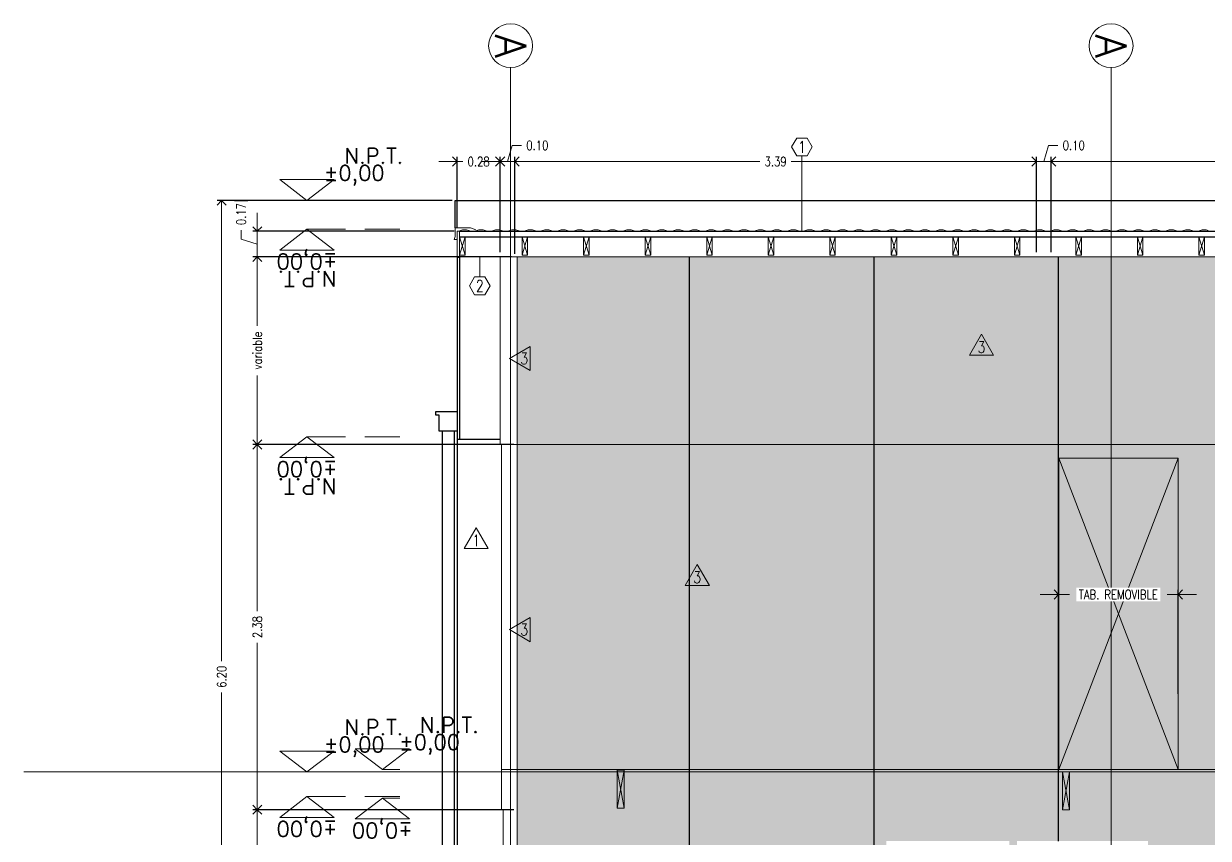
# Model space of a CAD drawing. Header units: inches. Extents: x 10.8 to 60.4, y 12.2 to 79.7.
# Drawn here: x 45.45 to 53.15, y 51.1 to 56.4 of the extents above; entities that cross this region are included whole.
import ezdxf
from ezdxf.enums import TextEntityAlignment as Align

# ---------------------------------------------------------------- set-up
doc = ezdxf.new("R2010")
doc.units = ezdxf.units.IN
doc.header["$MEASUREMENT"] = 0
doc.linetypes.add('HIDDEN', pattern=[0.375, 0.25, -0.125])
doc.layers.get('DEFPOINTS').update_dxf_attribs({"color": 210})
for name, color, linetype, lineweight in [('A-ANNO-DIMS', 3, 'Continuous', 18), ('A-ANNO-SYMB', 3, 'Continuous', 18), ('A-ANNO-TEXT', 3, 'Continuous', 18), ('A-DETL-MBND', 3, 'Continuous', 18), ('A-ELEV-IDEN', 3, 'Continuous', 18), ('A-ELEV-MBE2', 4, 'Continuous', 25), ('A-ELEV-PATT', 8, 'Continuous', 18), ('A-WALL-STUD', 3, 'Continuous', 18)]:
    doc.layers.add(name, color=color, linetype=linetype, lineweight=lineweight)
doc.styles.add('E-ROMANS', font='romans.shx', dxfattribs={"width": 0.8})
doc.dimstyles.new('E-0050_ARW_12', dxfattribs={"dimscale": 0.001, "dimtxt": 60, "dimasz": 60, "dimexe": 30, "dimexo": 20, "dimgap": 30, "dimtad": 0, "dimzin": 0, "dimdsep": 46, "dimtxsty": 'E-ROMANS', "dimblk": 'OPEN90', "dimcen": 30, "dimclrd": 256, "dimclre": 256, "dimclrt": 256, "dimadec": 0, "dimazin": 0, "dimtfac": 1, "dimtmove": 1, "dimatfit": 3, "dimldrblk": 'OPEN90', "dimfxl": 1, "dimtfill": 1, "dimtolj": 1, "dimtzin": 0, "dimlwd": -1, "dimarcsym": 0})

# ---------------------------------------------------------------- blocks, each defined once
blk = doc.blocks.new('_Open90')
at = {"color": 0, "linetype": 'ByBlock', "lineweight": -2}
for p, q in [((0, 0), (-1, 0)), ((-0.5, 0.5), (0, 0)), ((0, 0), (-0.5, -0.5))]:
    blk.add_line(p, q, dxfattribs=at)
blk = doc.blocks.new('*D1415')
at = {"layer": 'A-ANNO-DIMS', "lineweight": -2, "transparency": 16777216}
for p, q in [((48.2676, 55.066), (48.2676, 55.5297)), ((48.5466, 54.91), (48.5466, 55.5297))]:
    blk.add_line(p, q, dxfattribs=at)
at = {"layer": 'A-ANNO-DIMS', "transparency": 16777216}
for p, q in [((48.2076, 55.4997), (48.1476, 55.4997)), ((48.2676, 55.4997), (48.304, 55.4997)), ((48.5466, 55.4997), (48.5103, 55.4997)), ((48.6066, 55.4997), (48.6666, 55.4997))]:
    blk.add_line(p, q, dxfattribs=at)
at = {"layer": 'DEFPOINTS', "color": 0, "transparency": 16777216}
for p in [(48.5466, 55.4997), (48.2676, 55.046), (48.5466, 54.89)]:
    blk.add_point(p, dxfattribs=at)
at = {"layer": 'A-ANNO-DIMS', "transparency": 16777216, "xscale": 0.06, "yscale": 0.06, "zscale": 0.06}
blk.add_blockref('_Open90', (48.2676, 55.4997), dxfattribs=at)
at = {"layer": 'A-ANNO-DIMS', "transparency": 16777216, "xscale": 0.06, "yscale": 0.06, "zscale": 0.06, "rotation": 180}
blk.add_blockref('_Open90', (48.5466, 55.4997), dxfattribs=at)
at = {"layer": 'A-ANNO-DIMS', "transparency": 16777216, "insert": (48.4071, 55.4997), "char_height": 0.06, "attachment_point": 5, "style": 'E-ROMANS', "bg_fill": 3, "box_fill_scale": 1.25, "bg_fill_color": 256, "bg_fill_true_color": 13158600, "bg_fill_transparency": 0}
blk.add_mtext('\\A1;0.28', dxfattribs=at)
blk = doc.blocks.new('*D1314')
at = {"layer": 'A-ANNO-DIMS', "transparency": 16777216}
for p, q in [((48.5941, 55.4997), (48.6256, 55.6047)), ((48.6256, 55.6047), (48.6856, 55.6047)), ((48.4866, 55.4997), (48.4266, 55.4997)), ((48.5466, 55.4997), (48.6416, 55.4997)), ((48.5466, 55.4997), (48.6416, 55.4997)), ((48.7016, 55.4997), (48.7616, 55.4997))]:
    blk.add_line(p, q, dxfattribs=at)
at = {"layer": 'A-ANNO-DIMS', "lineweight": -2, "transparency": 16777216}
for p, q in [((48.5466, 54.91), (48.5466, 55.5297)), ((48.6416, 54.9), (48.6416, 55.5297))]:
    blk.add_line(p, q, dxfattribs=at)
at = {"layer": 'DEFPOINTS', "color": 0, "transparency": 16777216}
for p in [(48.6416, 55.4997), (48.5466, 54.89), (48.6416, 54.88)]:
    blk.add_point(p, dxfattribs=at)
at = {"layer": 'A-ANNO-DIMS', "transparency": 16777216, "xscale": 0.06, "yscale": 0.06, "zscale": 0.06}
blk.add_blockref('_Open90', (48.5466, 55.4997), dxfattribs=at)
at = {"layer": 'A-ANNO-DIMS', "transparency": 16777216, "insert": (48.7888, 55.6047), "char_height": 0.06, "attachment_point": 5, "style": 'E-ROMANS', "bg_fill": 3, "box_fill_scale": 1.25, "bg_fill_color": 256, "bg_fill_true_color": 13158600, "bg_fill_transparency": 0}
blk.add_mtext('\\A1;0.10', dxfattribs=at)
at = {"layer": 'A-ANNO-DIMS', "transparency": 16777216, "xscale": 0.06, "yscale": 0.06, "zscale": 0.06, "rotation": 180}
blk.add_blockref('_Open90', (48.6416, 55.4997), dxfattribs=at)
blk = doc.blocks.new('*D1315')
at = {"layer": 'A-ANNO-DIMS', "lineweight": -2, "transparency": 16777216}
for p, q in [((48.6416, 54.9), (48.6416, 55.5297)), ((52.0336, 54.91), (52.0336, 55.5297))]:
    blk.add_line(p, q, dxfattribs=at)
at = {"layer": 'A-ANNO-DIMS', "transparency": 16777216}
for p, q in [((48.7016, 55.4997), (50.2356, 55.4997)), ((51.9736, 55.4997), (50.4396, 55.4997))]:
    blk.add_line(p, q, dxfattribs=at)
at = {"layer": 'DEFPOINTS', "color": 0, "transparency": 16777216}
for p in [(52.0336, 55.4997), (48.6416, 54.88), (52.0336, 54.89)]:
    blk.add_point(p, dxfattribs=at)
at = {"layer": 'A-ANNO-DIMS', "transparency": 16777216, "xscale": 0.06, "yscale": 0.06, "zscale": 0.06, "rotation": 180}
blk.add_blockref('_Open90', (48.6416, 55.4997), dxfattribs=at)
at = {"layer": 'A-ANNO-DIMS', "transparency": 16777216, "xscale": 0.06, "yscale": 0.06, "zscale": 0.06}
blk.add_blockref('_Open90', (52.0336, 55.4997), dxfattribs=at)
at = {"layer": 'A-ANNO-DIMS', "transparency": 16777216, "insert": (50.3376, 55.4997), "char_height": 0.06, "attachment_point": 5, "style": 'E-ROMANS', "bg_fill": 3, "box_fill_scale": 1.25, "bg_fill_color": 256, "bg_fill_true_color": 13158600, "bg_fill_transparency": 0}
blk.add_mtext('\\A1;3.39', dxfattribs=at)
blk = doc.blocks.new('*D1316')
at = {"layer": 'A-ANNO-DIMS', "transparency": 16777216}
for p, q in [((52.0811, 55.4997), (52.1126, 55.6047)), ((52.1126, 55.6047), (52.1726, 55.6047)), ((51.9736, 55.4997), (51.9136, 55.4997)), ((52.0336, 55.4997), (52.1286, 55.4997)), ((52.0336, 55.4997), (52.1286, 55.4997)), ((52.1886, 55.4997), (52.2486, 55.4997))]:
    blk.add_line(p, q, dxfattribs=at)
at = {"layer": 'A-ANNO-DIMS', "lineweight": -2, "transparency": 16777216}
for p, q in [((52.0336, 54.91), (52.0336, 55.5297)), ((52.1286, 54.91), (52.1286, 55.5297))]:
    blk.add_line(p, q, dxfattribs=at)
at = {"layer": 'DEFPOINTS', "color": 0, "transparency": 16777216}
for p in [(52.1286, 55.4997), (52.0336, 54.89), (52.1286, 54.89)]:
    blk.add_point(p, dxfattribs=at)
at = {"layer": 'A-ANNO-DIMS', "transparency": 16777216, "xscale": 0.06, "yscale": 0.06, "zscale": 0.06}
blk.add_blockref('_Open90', (52.0336, 55.4997), dxfattribs=at)
at = {"layer": 'A-ANNO-DIMS', "transparency": 16777216, "insert": (52.2758, 55.6047), "char_height": 0.06, "attachment_point": 5, "style": 'E-ROMANS', "bg_fill": 3, "box_fill_scale": 1.25, "bg_fill_color": 256, "bg_fill_true_color": 13158600, "bg_fill_transparency": 0}
blk.add_mtext('\\A1;0.10', dxfattribs=at)
at = {"layer": 'A-ANNO-DIMS', "transparency": 16777216, "xscale": 0.06, "yscale": 0.06, "zscale": 0.06, "rotation": 180}
blk.add_blockref('_Open90', (52.1286, 55.4997), dxfattribs=at)
blk = doc.blocks.new('*D1317')
at = {"layer": 'A-ANNO-DIMS', "lineweight": -2, "transparency": 16777216}
for p, q in [((52.1286, 54.91), (52.1286, 55.5297)), ((55.8496, 54.91), (55.8496, 55.5297))]:
    blk.add_line(p, q, dxfattribs=at)
at = {"layer": 'A-ANNO-DIMS', "transparency": 16777216}
for p, q in [((52.1886, 55.4997), (53.886, 55.4997)), ((55.7896, 55.4997), (54.0923, 55.4997))]:
    blk.add_line(p, q, dxfattribs=at)
at = {"layer": 'DEFPOINTS', "color": 0, "transparency": 16777216}
for p in [(55.8496, 55.4997), (52.1286, 54.89), (55.8496, 54.89)]:
    blk.add_point(p, dxfattribs=at)
at = {"layer": 'A-ANNO-DIMS', "transparency": 16777216, "xscale": 0.06, "yscale": 0.06, "zscale": 0.06, "rotation": 180}
blk.add_blockref('_Open90', (52.1286, 55.4997), dxfattribs=at)
at = {"layer": 'A-ANNO-DIMS', "transparency": 16777216, "xscale": 0.06, "yscale": 0.06, "zscale": 0.06}
blk.add_blockref('_Open90', (55.8496, 55.4997), dxfattribs=at)
at = {"layer": 'A-ANNO-DIMS', "transparency": 16777216, "insert": (53.9891, 55.4997), "char_height": 0.06, "attachment_point": 5, "style": 'E-ROMANS', "bg_fill": 3, "box_fill_scale": 1.25, "bg_fill_color": 256, "bg_fill_true_color": 13158600, "bg_fill_transparency": 0}
blk.add_mtext('\\A1;3.72', dxfattribs=at)
blk = doc.blocks.new('*D1319')
at = {"layer": 'A-ANNO-DIMS', "lineweight": -2, "transparency": 16777216}
for p, q in [((48.6366, 53.6601), (46.9383, 53.6601)), ((48.6366, 51.2841), (46.9383, 51.2841))]:
    blk.add_line(p, q, dxfattribs=at)
at = {"layer": 'A-ANNO-DIMS', "transparency": 16777216}
for p, q in [((46.9683, 53.6001), (46.9683, 52.5752)), ((46.9683, 51.3441), (46.9683, 52.369))]:
    blk.add_line(p, q, dxfattribs=at)
at = {"layer": 'DEFPOINTS', "color": 0, "transparency": 16777216}
for p in [(46.9683, 53.6601), (48.6566, 53.6601), (48.6566, 51.2841)]:
    blk.add_point(p, dxfattribs=at)
at = {"layer": 'A-ANNO-DIMS', "transparency": 16777216, "xscale": 0.06, "yscale": 0.06, "zscale": 0.06}
for p, rotation in [((46.9683, 53.6601), 90), ((46.9683, 51.2841), 270)]:
    blk.add_blockref('_Open90', p, dxfattribs=dict(at, rotation=rotation))
at = {"layer": 'A-ANNO-DIMS', "transparency": 16777216, "insert": (46.9683, 52.4721), "char_height": 0.06, "attachment_point": 5, "rotation": 90, "style": 'E-ROMANS', "bg_fill": 3, "box_fill_scale": 1.25, "bg_fill_color": 256, "bg_fill_true_color": 13158600, "bg_fill_transparency": 0}
blk.add_mtext('\\A1;2.38', dxfattribs=at)
blk = doc.blocks.new('*D1320')
at = {"layer": 'A-ANNO-DIMS', "lineweight": -2, "transparency": 16777216}
for p, q in [((48.6216, 54.88), (46.9383, 54.88)), ((48.6366, 53.6601), (46.9383, 53.6601))]:
    blk.add_line(p, q, dxfattribs=at)
at = {"layer": 'A-ANNO-DIMS', "transparency": 16777216}
for p, q in [((46.9683, 54.82), (46.9683, 54.4315)), ((46.9683, 53.7201), (46.9683, 54.1086))]:
    blk.add_line(p, q, dxfattribs=at)
at = {"layer": 'DEFPOINTS', "color": 0, "transparency": 16777216}
for p in [(46.9683, 54.88), (48.6416, 54.88), (48.6566, 53.6601)]:
    blk.add_point(p, dxfattribs=at)
at = {"layer": 'A-ANNO-DIMS', "transparency": 16777216, "xscale": 0.06, "yscale": 0.06, "zscale": 0.06}
for p, rotation in [((46.9683, 54.88), 90), ((46.9683, 53.6601), 270)]:
    blk.add_blockref('_Open90', p, dxfattribs=dict(at, rotation=rotation))
at = {"layer": 'A-ANNO-DIMS', "transparency": 16777216, "insert": (46.9683, 54.2701), "char_height": 0.06, "attachment_point": 5, "rotation": 90, "style": 'E-ROMANS', "bg_fill": 3, "box_fill_scale": 1.25, "bg_fill_color": 256, "bg_fill_true_color": 13158600, "bg_fill_transparency": 0}
blk.add_mtext('\\A1;variable', dxfattribs=at)
blk = doc.blocks.new('*D1321')
at = {"layer": 'A-ANNO-DIMS', "transparency": 16777216}
for p, q in [((46.9683, 55.106), (46.9683, 55.166)), ((46.8633, 54.9945), (46.8633, 55.0545)), ((46.9683, 54.963), (46.8633, 54.9945)), ((46.9683, 54.88), (46.9683, 55.046)), ((46.9683, 54.88), (46.9683, 55.046)), ((46.9683, 54.82), (46.9683, 54.76))]:
    blk.add_line(p, q, dxfattribs=at)
at = {"layer": 'A-ANNO-DIMS', "lineweight": -2, "transparency": 16777216}
for p, q in [((48.2476, 55.046), (46.9383, 55.046)), ((48.6216, 54.88), (46.9383, 54.88))]:
    blk.add_line(p, q, dxfattribs=at)
at = {"layer": 'DEFPOINTS', "color": 0, "transparency": 16777216}
for p in [(46.9683, 55.046), (48.2676, 55.046), (48.6416, 54.88)]:
    blk.add_point(p, dxfattribs=at)
at = {"layer": 'A-ANNO-DIMS', "transparency": 16777216, "xscale": 0.06, "yscale": 0.06, "zscale": 0.06, "rotation": 90}
blk.add_blockref('_Open90', (46.9683, 54.88), dxfattribs=at)
at = {"layer": 'A-ANNO-DIMS', "transparency": 16777216, "insert": (46.8633, 55.1577), "char_height": 0.06, "attachment_point": 5, "rotation": 90, "style": 'E-ROMANS', "bg_fill": 3, "box_fill_scale": 1.25, "bg_fill_color": 256, "bg_fill_true_color": 13158600, "bg_fill_transparency": 0}
blk.add_mtext('\\A1;0.17', dxfattribs=at)
at = {"layer": 'A-ANNO-DIMS', "transparency": 16777216, "xscale": 0.06, "yscale": 0.06, "zscale": 0.06, "rotation": 270}
blk.add_blockref('_Open90', (46.9683, 55.046), dxfattribs=at)
blk = doc.blocks.new('*D1418')
at = {"layer": 'A-ANNO-DIMS', "lineweight": -2, "transparency": 16777216}
for p, q in [((48.2351, 55.247), (46.7065, 55.247)), ((48.5576, 49.0501), (46.7065, 49.0501))]:
    blk.add_line(p, q, dxfattribs=at)
at = {"layer": 'A-ANNO-DIMS', "transparency": 16777216}
for p, q in [((46.7365, 55.187), (46.7365, 52.2506)), ((46.7365, 49.1101), (46.7365, 52.0466))]:
    blk.add_line(p, q, dxfattribs=at)
at = {"layer": 'DEFPOINTS', "color": 0, "transparency": 16777216}
for p in [(46.7365, 55.247), (48.2551, 55.247), (48.5776, 49.0501)]:
    blk.add_point(p, dxfattribs=at)
at = {"layer": 'A-ANNO-DIMS', "transparency": 16777216, "xscale": 0.06, "yscale": 0.06, "zscale": 0.06}
for p, rotation in [((46.7365, 55.247), 90), ((46.7365, 49.0501), 270)]:
    blk.add_blockref('_Open90', p, dxfattribs=dict(at, rotation=rotation))
at = {"layer": 'A-ANNO-DIMS', "transparency": 16777216, "insert": (46.7365, 52.1486), "char_height": 0.06, "attachment_point": 5, "rotation": 90, "style": 'E-ROMANS', "bg_fill": 3, "box_fill_scale": 1.25, "bg_fill_color": 256, "bg_fill_true_color": 13158600, "bg_fill_transparency": 0}
blk.add_mtext('\\A1;6.20', dxfattribs=at)
blk = doc.blocks.new('*D1323')
at = {"layer": 'A-ANNO-DIMS', "transparency": 16777216}
for p, q in [((52.1176, 52.6834), (52.0576, 52.6834)), ((52.1776, 52.6834), (52.2476, 52.6834)), ((52.9536, 52.6834), (52.8836, 52.6834)), ((53.0136, 52.6834), (53.0736, 52.6834))]:
    blk.add_line(p, q, dxfattribs=at)
at = {"layer": 'A-ANNO-DIMS', "lineweight": -2, "transparency": 16777216}
for p, q in [((52.1776, 52.0371), (52.1776, 52.7134)), ((52.9536, 52.0371), (52.9536, 52.7134))]:
    blk.add_line(p, q, dxfattribs=at)
at = {"layer": 'DEFPOINTS', "color": 0, "transparency": 16777216}
for p in [(52.1776, 52.6834), (52.1776, 52.0171), (52.9536, 52.0171)]:
    blk.add_point(p, dxfattribs=at)
at = {"layer": 'A-ANNO-DIMS', "transparency": 16777216, "xscale": 0.06, "yscale": 0.06, "zscale": 0.06}
blk.add_blockref('_Open90', (52.1776, 52.6834), dxfattribs=at)
at = {"layer": 'A-ANNO-DIMS', "transparency": 16777216, "xscale": 0.06, "yscale": 0.06, "zscale": 0.06, "rotation": 180}
blk.add_blockref('_Open90', (52.9536, 52.6834), dxfattribs=at)
at = {"layer": 'A-ANNO-DIMS', "transparency": 16777216, "insert": (52.5656, 52.6834), "char_height": 0.06, "attachment_point": 5, "style": 'E-ROMANS', "bg_fill": 3, "box_fill_scale": 1.25, "bg_fill_color": 256, "bg_fill_true_color": 13158600, "bg_fill_transparency": 0}
blk.add_mtext('\\A1;TAB. REMOVIBLE', dxfattribs=at)
blk = doc.blocks.new('*D1324')
at = {"layer": 'A-ANNO-DIMS', "lineweight": -2, "transparency": 16777216}
for p, q in [((48.6366, 51.2841), (46.9383, 51.2841)), ((48.5466, 48.9201), (46.9383, 48.9201))]:
    blk.add_line(p, q, dxfattribs=at)
at = {"layer": 'A-ANNO-DIMS', "transparency": 16777216}
for p, q in [((46.9683, 51.2241), (46.9683, 50.2052)), ((46.9683, 48.9801), (46.9683, 49.999))]:
    blk.add_line(p, q, dxfattribs=at)
at = {"layer": 'DEFPOINTS', "color": 0, "transparency": 16777216}
for p in [(48.6566, 51.2841), (46.9683, 48.9201), (48.5666, 48.9201)]:
    blk.add_point(p, dxfattribs=at)
at = {"layer": 'A-ANNO-DIMS', "transparency": 16777216, "xscale": 0.06, "yscale": 0.06, "zscale": 0.06}
for p, rotation in [((46.9683, 51.2841), 90), ((46.9683, 48.9201), 270)]:
    blk.add_blockref('_Open90', p, dxfattribs=dict(at, rotation=rotation))
at = {"layer": 'A-ANNO-DIMS', "transparency": 16777216, "insert": (46.9683, 50.1021), "char_height": 0.06, "attachment_point": 5, "rotation": 90, "style": 'E-ROMANS', "bg_fill": 3, "box_fill_scale": 1.25, "bg_fill_color": 256, "bg_fill_true_color": 13158600, "bg_fill_transparency": 0}
blk.add_mtext('\\A1;2.36', dxfattribs=at)

msp = doc.modelspace()

# ---------------------------------------------------------------- hatches: boundary and pattern name
at = {"layer": 'A-ELEV-PATT'}
h = msp.add_hatch(color=256, dxfattribs=at)
h.paths.add_polyline_path([(55.4756, 53.6601), (55.4756, 54.88), (54.5776, 54.88), (54.5776, 53.6601)])
h.paths.add_polyline_path([(55.4756, 51.2841), (55.4756, 53.6601), (54.5776, 53.6601), (54.5776, 51.2841)])
h.paths.add_polyline_path([(55.4346, 48.9201), (55.4346, 49.0501), (55.4756, 49.0501), (55.4756, 51.2841), (54.5776, 51.2841), (54.5776, 48.9201)])
h.paths.add_polyline_path([(54.5776, 48.9201), (54.5776, 51.2841), (53.3776, 51.2841), (53.3776, 48.9201)])
h.paths.add_polyline_path([(54.5776, 51.2841), (54.5776, 53.6601), (53.3776, 53.6601), (53.3776, 51.2841)])
h.paths.add_polyline_path([(54.5776, 53.6601), (54.5776, 54.88), (53.3776, 54.88), (53.3776, 53.6601)])
h.paths.add_polyline_path([(53.3776, 53.6601), (53.3776, 54.88), (52.1776, 54.88), (52.1776, 53.6601)])
h.paths.add_polyline_path([(53.3776, 51.2841), (53.3776, 53.6601), (52.1776, 53.6601), (52.1776, 51.2841)])
h.paths.add_polyline_path([(53.3776, 48.9201), (53.3776, 51.2841), (52.1776, 51.2841), (52.1776, 51.0801), (52.7576, 51.0801), (52.7576, 49.8801), (52.1776, 49.8801), (52.1776, 48.9201)])
h.paths.add_polyline_path([(52.1776, 51.0801), (52.1776, 51.2841), (50.9776, 51.2841), (50.9776, 48.9201), (51.0576, 48.9201), (51.0576, 49.0501), (51.0576, 51.0801), (51.8576, 51.0801), (51.8576, 48.9201), (52.1776, 48.9201), (52.1776, 49.8801), (51.9076, 49.8801), (51.9076, 51.0801)])
h.paths.add_polyline_path([(52.1776, 51.2841), (52.1776, 53.6601), (50.9776, 53.6601), (50.9776, 51.2841)])
h.paths.add_polyline_path([(52.1776, 53.6601), (52.1776, 54.88), (52.0336, 54.88), (50.9776, 54.88), (50.9776, 53.6601)])
h.paths.add_polyline_path([(50.9776, 53.6601), (50.9776, 54.88), (49.7776, 54.88), (49.7776, 53.6601)])
h.paths.add_polyline_path([(50.9776, 51.2841), (50.9776, 53.6601), (49.7776, 53.6601), (49.7776, 51.2841)])
h.paths.add_polyline_path([(50.9776, 48.9201), (50.9776, 51.2841), (49.7776, 51.2841), (49.7776, 48.9201)])
h.paths.add_polyline_path([(49.7776, 48.9201), (49.7776, 51.2841), (48.6566, 51.2841), (48.6566, 49.0501), (48.6976, 49.0501), (48.6976, 48.9201)])
h.paths.add_polyline_path([(49.7776, 51.2841), (49.7776, 53.6601), (48.6566, 53.6601), (48.6566, 51.2841)])
h.paths.add_polyline_path([(49.7776, 53.6601), (49.7776, 54.88), (48.6566, 54.88), (48.6566, 53.6601)])

# ---------------------------------------------------------------- linework, layer by layer
at = {"layer": 'A-ANNO-SYMB'}
for p, q in [((48.6151, 47.5006), (48.6151, 56.1104)), ((52.5181, 47.5006), (52.5181, 56.1104))]:
    msp.add_line(p, q, dxfattribs=at)
at = {"layer": 'A-ANNO-SYMB', "linetype": 'HIDDEN'}
for p, q in [((47.2912, 55.247), (47.8952, 55.247)), ((47.2912, 55.0601), (47.8952, 55.0601)), ((47.2912, 53.7101), (47.8952, 53.7101)), ((47.2912, 51.5301), (47.8952, 51.5301)), ((47.2912, 51.3701), (47.8952, 51.3701))]:
    msp.add_line(p, q, dxfattribs=at)
at = {"layer": 'A-ANNO-SYMB'}
for points in [[(47.1151, 55.3829), (47.4672, 55.3829)], [(48.3898, 55.0555), (48.3898, 55.0555), (48.3551, 55.0679), (48.2551, 55.0679), (48.2551, 55.0129), (48.2476, 54.9929), (48.2651, 54.9929)], [(49.3076, 51.2946), (49.3526, 51.2946), (49.3526, 51.5406), (49.3076, 51.5406), (49.3076, 51.2946)], [(52.2026, 51.2841), (52.2476, 51.2841), (52.2476, 51.5301), (52.2026, 51.5301), (52.2026, 51.2841)]]:
    msp.add_lwpolyline(points, dxfattribs=at)
at = {"layer": 'A-ANNO-SYMB', "linetype": 'HIDDEN'}
for points in [[(47.7811, 51.5451), (47.8952, 51.5451)], [(47.7811, 51.3601), (47.8952, 51.3601)]]:
    msp.add_lwpolyline(points, dxfattribs=at)
at = {"layer": 'A-ANNO-SYMB'}
for centre in [(48.6151, 56.2534), (52.5181, 56.2534)]:
    msp.add_circle(centre, 0.143, dxfattribs=at)
for centre, start, end in [((48.2623, 55.1192), 274.18303, 291.41865), ((48.3157, 54.983), 68.58135, 111.41865), ((48.3691, 55.1192), 248.58135, 291.41865), ((48.4225, 54.983), 68.58135, 111.41865), ((48.476, 55.1192), 248.58135, 291.41865), ((48.5294, 54.983), 68.58135, 111.41865), ((48.5828, 55.1192), 248.58135, 291.41865), ((48.6362, 54.983), 68.58135, 111.41865), ((48.6897, 55.1192), 248.58135, 291.41865), ((48.7431, 54.983), 68.58135, 111.41865), ((48.7965, 55.1192), 248.58135, 291.41865), ((48.8499, 54.983), 68.58135, 111.41865), ((48.9034, 55.1192), 248.58135, 291.41865), ((48.9568, 54.983), 68.58135, 111.41865), ((49.0102, 55.1192), 248.58135, 291.41865), ((49.0636, 54.983), 68.58135, 111.41865), ((49.1171, 55.1192), 248.58135, 291.41865), ((49.1705, 54.983), 68.58135, 111.41865), ((49.2239, 55.1192), 248.58135, 291.41865), ((49.2773, 54.983), 68.58135, 111.41865), ((49.3308, 55.1192), 248.58135, 291.41865), ((49.3842, 54.983), 68.58135, 111.41865), ((49.4376, 55.1192), 248.58135, 291.41865), ((49.491, 54.983), 68.58135, 111.41865), ((49.5445, 55.1192), 248.58135, 291.41865), ((49.5979, 54.983), 68.58135, 111.41865), ((49.6513, 55.1192), 248.58135, 291.41865), ((49.7047, 54.983), 68.58135, 111.41865), ((49.7582, 55.1192), 248.58135, 291.41865), ((49.8116, 54.983), 68.58135, 111.41865), ((49.865, 55.1192), 248.58135, 291.41865), ((49.9184, 54.983), 68.58135, 111.41865), ((49.9718, 55.1192), 248.58135, 291.41865), ((50.0253, 54.983), 68.58135, 111.41865), ((50.0787, 55.1192), 248.58135, 291.41865), ((50.1321, 54.983), 68.58135, 111.41865), ((50.1855, 55.1192), 248.58135, 291.41865), ((50.239, 54.983), 68.58135, 111.41865), ((50.2924, 55.1192), 248.58135, 291.41865), ((50.3458, 54.983), 68.58135, 111.41865), ((50.3992, 55.1192), 248.58135, 291.41865), ((50.4527, 54.983), 68.58135, 111.41865), ((50.5061, 55.1192), 248.58135, 291.41865), ((50.5595, 54.983), 68.58135, 111.41865), ((50.6129, 55.1192), 248.58135, 291.41865), ((50.6664, 54.983), 68.58135, 111.41865), ((50.7198, 55.1192), 248.58135, 291.41865), ((50.7732, 54.983), 68.58135, 111.41865), ((50.8266, 55.1192), 248.58135, 291.41865), ((50.8801, 54.983), 68.58135, 111.41865), ((50.9335, 55.1192), 248.58135, 291.41865), ((50.9869, 54.983), 68.58135, 111.41865), ((51.0403, 55.1192), 248.58135, 291.41865), ((51.0938, 54.983), 68.58135, 111.41865), ((51.1472, 55.1192), 248.58135, 291.41865), ((51.2006, 54.983), 68.58135, 111.41865), ((51.254, 55.1192), 248.58135, 291.41865), ((51.3075, 54.983), 68.58135, 111.41865), ((51.3609, 55.1192), 248.58135, 291.41865), ((51.4143, 54.983), 68.58135, 111.41865), ((51.4677, 55.1192), 248.58135, 291.41865), ((51.5212, 54.983), 68.58135, 111.41865), ((51.5746, 55.1192), 248.58135, 291.41865), ((51.628, 54.983), 68.58135, 111.41865), ((51.6814, 55.1192), 248.58135, 291.41865), ((51.7348, 54.983), 68.58135, 111.41865), ((51.7883, 55.1192), 248.58135, 291.41865), ((51.8417, 54.983), 68.58135, 111.41865), ((51.8951, 55.1192), 248.58135, 291.41865), ((51.9485, 54.983), 68.58135, 111.41865), ((52.002, 55.1192), 248.58135, 291.41865), ((52.0554, 54.983), 68.58135, 111.41865), ((52.1088, 55.1192), 248.58135, 291.41865), ((52.1622, 54.983), 68.58135, 111.41865), ((52.2157, 55.1192), 248.58135, 291.41865), ((52.2691, 54.983), 68.58135, 111.41865), ((52.3225, 55.1192), 248.58135, 291.41865), ((52.3759, 54.983), 68.58135, 111.41865), ((52.4294, 55.1192), 248.58135, 291.41865), ((52.4828, 54.983), 68.58135, 111.41865), ((52.5362, 55.1192), 248.58135, 291.41865), ((52.5896, 54.983), 68.58135, 111.41865), ((52.6431, 55.1192), 248.58135, 291.41865), ((52.6965, 54.983), 68.58135, 111.41865), ((52.7499, 55.1192), 248.58135, 291.41865), ((52.8033, 54.983), 68.58135, 111.41865), ((52.8568, 55.1192), 248.58135, 291.41865), ((52.9102, 54.983), 68.58135, 111.41865), ((52.9636, 55.1192), 248.58135, 291.41865), ((53.017, 54.983), 68.58135, 111.41865), ((53.0705, 55.1192), 248.58135, 291.41865), ((53.1239, 54.983), 68.58135, 111.41865)]:
    msp.add_arc(centre, 0.0731, start, end, dxfattribs=at)
at = {"layer": 'A-ANNO-TEXT'}
for p, q in [((50.509, 55.0511), (50.509, 55.5363)), ((48.4146, 54.7492), (48.4146, 54.88))]:
    msp.add_line(p, q, dxfattribs=at)
for points in [[(50.4753, 55.5363), (50.4417, 55.5946), (50.4753, 55.6529), (50.5427, 55.6529), (50.5763, 55.5946), (50.5427, 55.5363)], [(48.3809, 54.6325), (48.3473, 54.6909), (48.3809, 54.7492), (48.4483, 54.7492), (48.4819, 54.6909), (48.4483, 54.6325)], [(51.6759, 54.3762), (51.7544, 54.2403), (51.5975, 54.2403)], [(49.8284, 52.8788), (49.9069, 52.7429), (49.75, 52.7429)]]:
    msp.add_lwpolyline(points, close=True, dxfattribs=at)
at = {"layer": 'A-DETL-MBND'}
msp.add_line((48.2826, 54.88), (52.0336, 54.88), dxfattribs=at)
for points in [[(48.6566, 49.0501), (48.6566, 54.88)], [(48.5666, 51.2841), (48.5566, 51.2841), (48.5566, 53.6601)], [(48.5776, 48.9201), (48.5666, 48.9201), (48.5666, 51.2841)]]:
    msp.add_lwpolyline(points, dxfattribs=at)
at = {"layer": 'A-ELEV-IDEN'}
for p, q in [((52.9536, 53.5701), (52.1786, 53.5701)), ((52.1786, 53.5701), (52.1786, 51.5451)), ((52.9536, 51.5451), (52.9536, 53.5701))]:
    msp.add_line(p, q, dxfattribs=at)
for points in [[(52.9536, 53.5701), (52.1786, 51.5451)], [(52.1786, 53.5701), (52.9536, 51.5451)], [(48.5566, 51.5451), (55.5756, 51.5451)]]:
    msp.add_lwpolyline(points, dxfattribs=at)
at = {"layer": 'A-ELEV-MBE2'}
for q in [(48.5466, 53.6933), (48.2676, 48.9201)]:
    msp.add_line((48.2676, 53.6933), q, dxfattribs=at)
for points in [[(48.2826, 55.046), (55.8646, 55.046)], [(48.2826, 55.01), (55.8136, 55.01)], [(48.2676, 54.875), (48.2676, 53.6933)], [(48.2826, 54.875), (48.2826, 53.6933)], [(48.2676, 53.8719), (48.1276, 53.8719), (48.1276, 53.8519), (48.1476, 53.8519), (48.1476, 53.7481), (48.2676, 53.7481)], [(48.1726, 48.9201), (48.1726, 53.7481)], [(48.2476, 53.7481), (48.2476, 48.9201)]]:
    msp.add_lwpolyline(points, dxfattribs=at)
at = {"layer": 'A-WALL-STUD'}
for points in [[(48.2826, 55.046), (48.2826, 54.89), (48.2826, 54.875), (48.2676, 54.875), (48.2676, 55.046), (48.2826, 55.046)], [(49.3076, 51.5406), (49.3526, 51.2946)], [(49.3526, 51.5406), (49.3076, 51.2946)], [(52.2026, 51.5301), (52.2476, 51.2841)], [(52.2476, 51.5301), (52.2026, 51.2841)]]:
    msp.add_lwpolyline(points, dxfattribs=at)

# ---------------------------------------------------------------- texts
at = {"layer": 'A-ANNO-TEXT', "char_height": 0.075, "attachment_point": 5, "rotation": 359.99952, "style": 'E-ROMANS'}
for s, insert in [('\\pi-0.45,l0.45,t0.45;1', (50.509, 55.5946)), ('\\pi-0.45,l0.45,t0.45;2', (48.4146, 54.6909)), ('\\pi-0.45,l0.45,t0.45;3', (51.6759, 54.2929)), ('\\pi-0.45,l0.45,t0.45;3', (49.8284, 52.7955))]:
    msp.add_mtext(s, dxfattribs=dict(at, insert=insert))
at = {"layer": 'A-ANNO-TEXT', "style": 'E-ROMANS'}
for p in [(48.6151, 56.2492), (52.5181, 56.2492)]:
    msp.add_attdef('A', text='0.00', height=0.2, rotation=270, dxfattribs=at).set_placement(p, align=Align.MIDDLE_CENTER)
for tag, text, p in [('N.P.T.', 'N.', (47.7265, 55.457)), ('%%P0,00', '0.00', (47.5983, 55.3455))]:
    msp.add_attdef(tag, text=text, height=0.1, dxfattribs=at).set_placement(p, align=Align.BOTTOM_CENTER)

# ---------------------------------------------------------------- next in the draw order: dimensions: what is measured, and where the dimension line sits
at = {"layer": 'A-ANNO-DIMS'}
dim = msp.add_linear_dim(base=(48.5466, 55.4997), p1=(48.2676, 55.046), p2=(48.5466, 54.89), dimstyle='E-0050_ARW_12', dxfattribs=at)
dim.commit()
dim.dimension.update_dxf_attribs({"geometry": '*D1415', "text_midpoint": (48.4071, 55.4997)})
dim = msp.add_linear_dim(base=(46.9683, 53.6601), p1=(48.6566, 51.2841), p2=(48.6566, 53.6601), angle=90, dimstyle='E-0050_ARW_12', dxfattribs=at)
dim.commit()
dim.dimension.update_dxf_attribs({"geometry": '*D1319', "text_midpoint": (46.9683, 52.4721)})

# ---------------------------------------------------------------- next in the draw order: texts
at = {"layer": 'A-ANNO-TEXT', "insert": (48.7036, 52.4553), "char_height": 0.075, "attachment_point": 5, "rotation": 0.00048, "style": 'E-ROMANS'}
msp.add_mtext('\\pi-0.45,l0.45,t0.45;3', dxfattribs=at)

# ---------------------------------------------------------------- next in the draw order: dimensions: what is measured, and where the dimension line sits
at = {"layer": 'A-ANNO-DIMS'}
dim = msp.add_linear_dim(base=(48.6416122045, 55.4997243627), p1=(48.5466122045, 54.890049176), p2=(48.6416122045, 54.880049176), dimstyle='E-0050_ARW_12', dxfattribs=at)
dim.commit()
dim.dimension.update_dxf_attribs({"geometry": '*D1314', "text_midpoint": (48.7156122045, 55.6047243627)})

# ---------------------------------------------------------------- next in the draw order: dimensions: what is measured, and where the dimension line sits
dim = msp.add_linear_dim(base=(52.0336, 55.4997), p1=(48.6416, 54.88), p2=(52.0336, 54.89), dimstyle='E-0050_ARW_12', dxfattribs=at)
dim.commit()
dim.dimension.update_dxf_attribs({"geometry": '*D1315', "text_midpoint": (50.3376, 55.4997)})

# ---------------------------------------------------------------- next in the draw order: linework, layer by layer
at = {"layer": 'A-ELEV-MBE2'}
for p, q in [((49.7776, 48.9201), (49.7776, 54.88)), ((50.9776, 48.9201), (50.9776, 54.88))]:
    msp.add_line(p, q, dxfattribs=at)
at = {"layer": 'A-WALL-STUD'}
for points in [[(49.1256, 55.01), (49.0896, 55.01), (49.0896, 54.89), (49.1256, 54.89)], [(49.5256, 55.01), (49.4896, 55.01), (49.4896, 54.89), (49.5256, 54.89)], [(49.9256, 55.01), (49.8896, 55.01), (49.8896, 54.89), (49.9256, 54.89)], [(50.3256, 55.01), (50.2896, 55.01), (50.2896, 54.89), (50.3256, 54.89)], [(50.7256, 55.01), (50.6896, 55.01), (50.6896, 54.89), (50.7256, 54.89)], [(51.1256, 55.01), (51.0896, 55.01), (51.0896, 54.89), (51.1256, 54.89)], [(51.5256, 55.01), (51.4896, 55.01), (51.4896, 54.89), (51.5256, 54.89)]]:
    msp.add_lwpolyline(points, close=True, dxfattribs=at)
for points in [[(49.0896, 55.01), (49.1256, 54.89)], [(49.0896, 54.89), (49.1256, 55.01)], [(49.4896, 55.01), (49.5256, 54.89)], [(49.4896, 54.89), (49.5256, 55.01)], [(49.8896, 55.01), (49.9256, 54.89)], [(49.8896, 54.89), (49.9256, 55.01)], [(50.2896, 55.01), (50.3256, 54.89)], [(50.2896, 54.89), (50.3256, 55.01)], [(50.6896, 55.01), (50.7256, 54.89)], [(50.6896, 54.89), (50.7256, 55.01)], [(51.0896, 55.01), (51.1256, 54.89)], [(51.0896, 54.89), (51.1256, 55.01)], [(51.4896, 55.01), (51.5256, 54.89)], [(51.4896, 54.89), (51.5256, 55.01)]]:
    msp.add_lwpolyline(points, dxfattribs=at)

# ---------------------------------------------------------------- next in the draw order: dimensions: what is measured, and where the dimension line sits
at = {"layer": 'A-ANNO-DIMS'}
dim = msp.add_linear_dim(base=(52.1286090394, 55.4997243627), p1=(52.0336090394, 54.890049176), p2=(52.1286090394, 54.890049176), dimstyle='E-0050_ARW_12', dxfattribs=at)
dim.commit()
dim.dimension.update_dxf_attribs({"geometry": '*D1316', "text_midpoint": (52.2026090394, 55.6047243627)})
dim = msp.add_linear_dim(base=(46.9683, 54.88), p1=(48.6566, 53.6601), p2=(48.6416, 54.88), angle=90, text='variable', dimstyle='E-0050_ARW_12', dxfattribs=at)
dim.commit()
dim.dimension.update_dxf_attribs({"geometry": '*D1320', "text_midpoint": (46.9683, 54.2701)})

# ---------------------------------------------------------------- next in the draw order: linework, layer by layer
at = {"layer": 'A-WALL-STUD'}
for points in [[(48.7256, 55.01), (48.6896, 55.01), (48.6896, 54.89), (48.7256, 54.89)], [(51.9256, 55.01), (51.8896, 55.01), (51.8896, 54.89), (51.9256, 54.89)]]:
    msp.add_lwpolyline(points, close=True, dxfattribs=at)
for points in [[(48.6896, 55.01), (48.7256, 54.89)], [(48.6896, 54.89), (48.7256, 55.01)], [(51.8896, 55.01), (51.9256, 54.89)], [(51.8896, 54.89), (51.9256, 55.01)]]:
    msp.add_lwpolyline(points, dxfattribs=at)

# ---------------------------------------------------------------- next in the draw order: texts
at = {"layer": 'A-ANNO-TEXT', "insert": (48.7036, 54.2191), "char_height": 0.075, "attachment_point": 5, "rotation": 0.00048, "style": 'E-ROMANS'}
msp.add_mtext('\\pi-0.45,l0.45,t0.45;3', dxfattribs=at)

# ---------------------------------------------------------------- next in the draw order: dimensions: what is measured, and where the dimension line sits
at = {"layer": 'A-ANNO-DIMS'}
dim = msp.add_linear_dim(base=(55.8496, 55.4997), p1=(52.1286, 54.89), p2=(55.8496, 54.89), dimstyle='E-0050_ARW_12', dxfattribs=at)
dim.commit()
dim.dimension.update_dxf_attribs({"geometry": '*D1317', "text_midpoint": (53.9891, 55.4997)})
dim = msp.add_linear_dim(base=(46.9683, 55.046), p1=(48.6416, 54.88), p2=(48.2676, 55.046), angle=90, dimstyle='E-0050_ARW_12', dxfattribs=at)
dim.commit()
dim.dimension.update_dxf_attribs({"geometry": '*D1321', "text_midpoint": (46.8633, 55.0845)})

# ---------------------------------------------------------------- next in the draw order: linework, layer by layer
at = {"layer": 'A-DETL-MBND'}
msp.add_lwpolyline([(55.8496, 54.88), (48.6566, 54.88)], dxfattribs=at)
at = {"layer": 'A-ELEV-MBE2'}
msp.add_line((52.1776, 51.0801), (52.1776, 54.88), dxfattribs=at)
msp.add_lwpolyline([(48.2551, 55.0679), (48.2551, 55.247), (55.8771, 55.247), (55.8771, 55.0679)], dxfattribs=at)
at = {"layer": 'A-WALL-STUD'}
for points in [[(52.3256, 55.01), (52.2896, 55.01), (52.2896, 54.89), (52.3256, 54.89)], [(52.7256, 55.01), (52.6896, 55.01), (52.6896, 54.89), (52.7256, 54.89)], [(53.1256, 55.01), (53.0896, 55.01), (53.0896, 54.89), (53.1256, 54.89)]]:
    msp.add_lwpolyline(points, close=True, dxfattribs=at)
for points in [[(52.2896, 55.01), (52.3256, 54.89)], [(52.2896, 54.89), (52.3256, 55.01)], [(52.6896, 55.01), (52.7256, 54.89)], [(52.6896, 54.89), (52.7256, 55.01)], [(53.0896, 55.01), (53.1256, 54.89)], [(53.0896, 54.89), (53.1256, 55.01)]]:
    msp.add_lwpolyline(points, dxfattribs=at)

# ---------------------------------------------------------------- next in the draw order: dimensions: what is measured, and where the dimension line sits
at = {"layer": 'A-ANNO-DIMS'}
dim = msp.add_linear_dim(base=(46.7365, 55.247), p1=(48.5776, 49.0501), p2=(48.2551, 55.247), angle=90, dimstyle='E-0050_ARW_12', dxfattribs=at)
dim.commit()
dim.dimension.update_dxf_attribs({"geometry": '*D1418', "text_midpoint": (46.7365, 52.1486)})
dim = msp.add_linear_dim(base=(52.1776, 52.6834), p1=(52.9536, 52.0171), p2=(52.1776, 52.0171), text='TAB. REMOVIBLE', dimstyle='E-0050_ARW_12', dxfattribs=at)
dim.commit()
dim.dimension.update_dxf_attribs({"geometry": '*D1323', "text_midpoint": (52.5656, 52.6834)})

# ---------------------------------------------------------------- next in the draw order: linework, layer by layer
at = {"layer": 'A-ANNO-SYMB'}
for points in [[(47.1151, 55.3829), (47.2912, 55.247), (47.4672, 55.3829)], [(47.1151, 54.9242), (47.2912, 55.0601), (47.4672, 54.9242)], [(47.1151, 54.9242), (47.4672, 54.9242)], [(47.1151, 53.5742), (47.2912, 53.7101), (47.4672, 53.5742)], [(47.1151, 53.5742), (47.4672, 53.5742)], [(47.6051, 51.681), (47.9572, 51.681)], [(47.6051, 51.681), (47.7811, 51.5451), (47.9572, 51.681)], [(47.1151, 51.666), (47.4672, 51.666)], [(47.1151, 51.666), (47.2912, 51.5301), (47.4672, 51.666)]]:
    msp.add_lwpolyline(points, dxfattribs=at)
at = {"layer": 'A-ANNO-TEXT'}
for points in [[(48.6067, 54.2191), (48.7425, 54.1407), (48.7425, 54.2975)], [(48.3916, 53.1184), (48.47, 52.9826), (48.3132, 52.9826)], [(48.6067, 52.4553), (48.7425, 52.3769), (48.7425, 52.5338)]]:
    msp.add_lwpolyline(points, close=True, dxfattribs=at)
at = {"layer": 'A-DETL-MBND'}
msp.add_line((45.4496, 51.5301), (57.7652, 51.5301), dxfattribs=at)
msp.add_lwpolyline([(55.5756, 53.6601), (48.5466, 53.6601), (48.5466, 54.88)], dxfattribs=at)
at = {"layer": 'A-WALL-STUD'}
msp.add_lwpolyline([(48.3186, 55.01), (48.2826, 55.01), (48.2826, 54.89), (48.3186, 54.89)], close=True, dxfattribs=at)
for points in [[(48.2826, 55.01), (48.3186, 54.89)], [(48.2826, 54.89), (48.3186, 55.01)]]:
    msp.add_lwpolyline(points, dxfattribs=at)

# ---------------------------------------------------------------- next in the draw order: texts
at = {"layer": 'A-ANNO-TEXT', "insert": (48.3916, 53.0352), "char_height": 0.075, "attachment_point": 5, "rotation": 359.99952, "style": 'E-ROMANS'}
msp.add_mtext('\\pi-0.45,l0.45,t0.45;1', dxfattribs=at)
at = {"layer": 'A-ANNO-TEXT', "style": 'E-ROMANS'}
for tag, text, p in [('%%P0,00', '0.00', (47.2912, 54.9289)), ('N.P.T.', 'N.', (47.2912, 54.8173)), ('%%P0,00', '0.00', (47.2912, 53.5789)), ('N.P.T.', 'N.', (47.2912, 53.4673))]:
    msp.add_attdef(tag, text=text, height=0.1, rotation=180, dxfattribs=at).set_placement(p, align=Align.BOTTOM_CENTER)
for tag, text, p in [('N.P.T.', 'N.', (47.7265, 51.7401)), ('N.P.T.', 'N.', (48.2165, 51.7551)), ('%%P0,00', '0.00', (47.5983, 51.6285)), ('%%P0,00', '0.00', (48.0883, 51.6435))]:
    msp.add_attdef(tag, text=text, height=0.1, dxfattribs=at).set_placement(p, align=Align.BOTTOM_CENTER)

# ---------------------------------------------------------------- next in the draw order: dimensions: what is measured, and where the dimension line sits
at = {"layer": 'A-ANNO-DIMS'}
dim = msp.add_linear_dim(base=(46.9683, 48.9201), p1=(48.6566, 51.2841), p2=(48.5666, 48.9201), angle=90, dimstyle='E-0050_ARW_12', dxfattribs=at)
dim.commit()
dim.dimension.update_dxf_attribs({"geometry": '*D1324', "text_midpoint": (46.9683, 50.1021)})

# ---------------------------------------------------------------- next in the draw order: linework, layer by layer
at = {"layer": 'A-ANNO-SYMB'}
for points in [[(47.1151, 51.2342), (47.2912, 51.3701), (47.4672, 51.2342)], [(47.6051, 51.2242), (47.7811, 51.3601), (47.9572, 51.2242)], [(47.1151, 51.2342), (47.4672, 51.2342)], [(47.6051, 51.2242), (47.9572, 51.2242)]]:
    msp.add_lwpolyline(points, dxfattribs=at)

# ---------------------------------------------------------------- next in the draw order: texts
at = {"layer": 'A-ANNO-TEXT', "style": 'E-ROMANS'}
for p in [(47.2912, 51.2389), (47.7811, 51.2289)]:
    msp.add_attdef('%%P0,00', text='0.00', height=0.1, rotation=180, dxfattribs=at).set_placement(p, align=Align.BOTTOM_CENTER)

doc.saveas('drawing.dxf')
